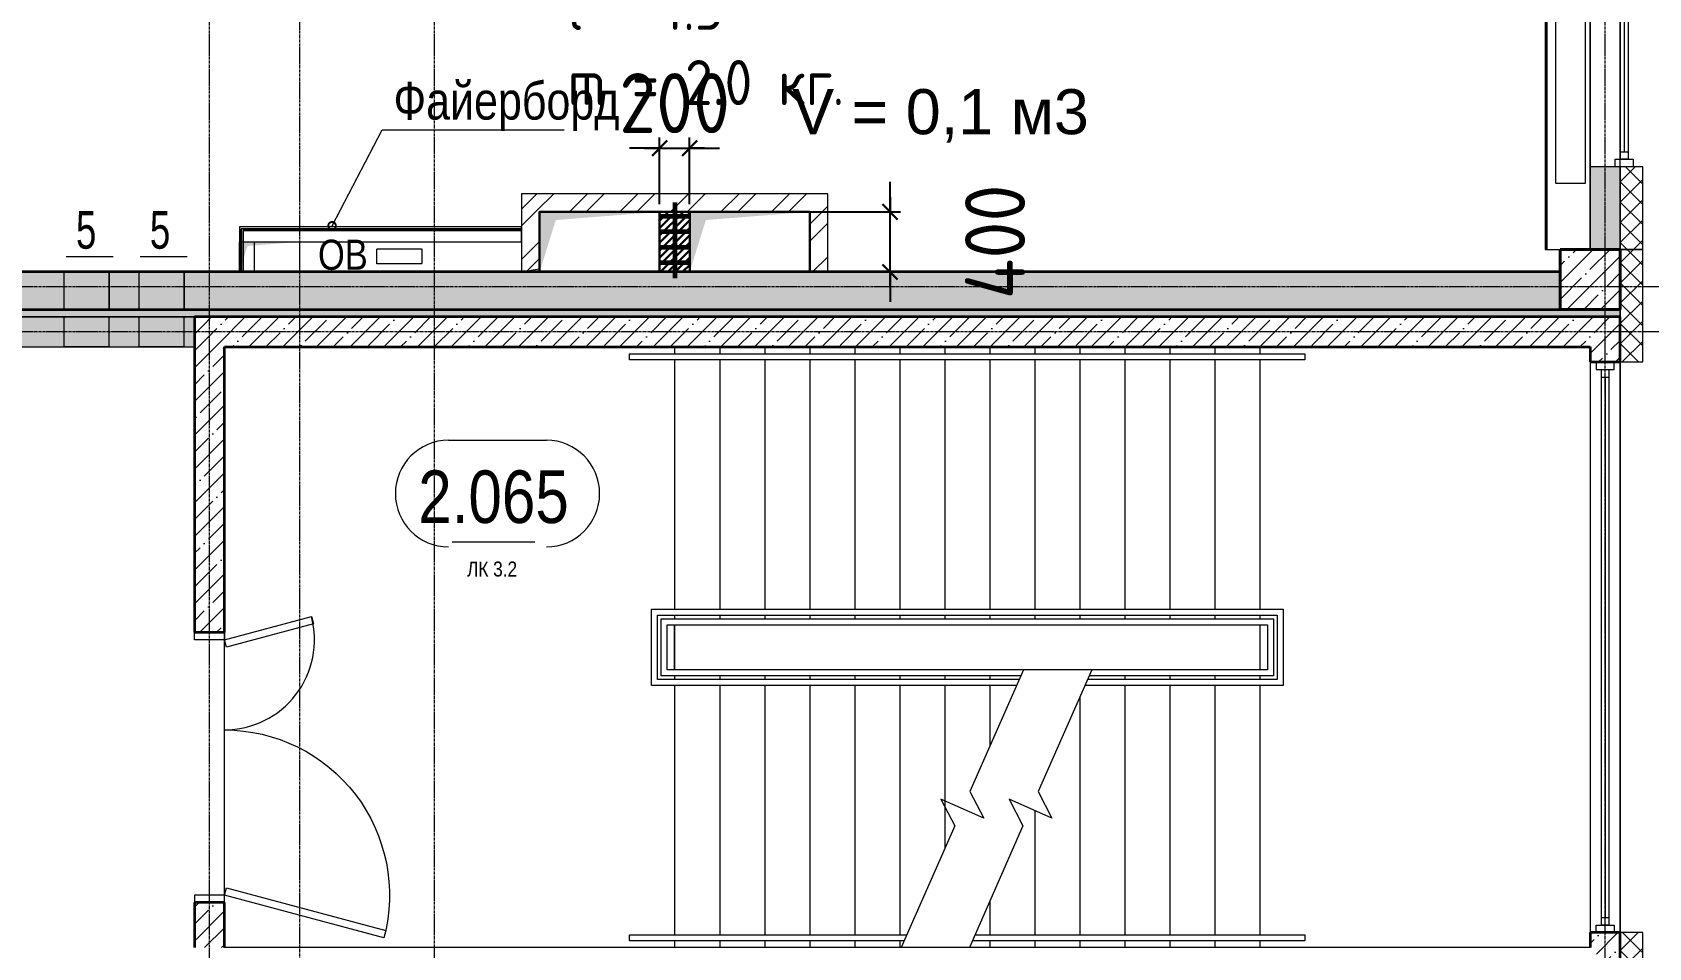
# Model space of a CAD drawing. Header units: millimetres. Extents: x -65509 to 912790, y 446 to 713294.
# Drawn here: x 246315 to 257085, y 223675 to 229770 of the extents above; entities that cross this region are included whole.
import ezdxf
from ezdxf import colors
from ezdxf.entities.mleader import LeaderData, LeaderLine
from ezdxf.enums import TextEntityAlignment as Align
from ezdxf.math import Vec2, Vec3

# ---------------------------------------------------------------- set-up
doc = ezdxf.new("R2010")
doc.units = ezdxf.units.MM
doc.linetypes.add('CENTER2', pattern=[28.575, 19.05, -3.175, 3.175, -3.175])
doc.linetypes.add('HIDDEN2', pattern=[4.7625, 3.175, -1.5875])
doc.layers.get('Defpoints').update_dxf_attribs({"color": 250})
for name, color, linetype, lineweight in [('10.5) Арматура', 6, 'Continuous', 60), ('10.6) Диафрагмы', 90, 'Continuous', 30), ('A-Wall-Open', 250, 'Continuous', 5), ('A-Wall_Материал_Газоблок_Контур', 250, 'Continuous', 0), ('АР_Area', 250, 'Continuous', 5), ('АР_Двери', 5, 'Continuous', 9), ('АР_Колонны', 250, 'Continuous', 30), ('АР_Окна', 250, 'Continuous', 5), ('АР_Отв. марка', 250, 'Continuous', 9), ('АР_Стены ЖБ', 250, 'Continuous', 35), ('АР_Стены кирпич', 250, 'Continuous', 20), ('АР_Стены ПЕНОблок', 250, 'Continuous', 20), ('АР_Стены_дефшов', 250, 'Continuous', 0), ('АР_Утеплитель', 250, 'Continuous', 0), ('АР_Ф_ЛК', 250, 'Continuous', 5), ('АР_Штриховка', 250, 'Continuous', 0), ('Зашивка радиаторов тип 2.1 (файерборд 2 слоя_экран)', 250, 'Continuous', 25), ('КМ_Фахверки', 250, 'Continuous', 25), ('ОВ_Отопление', 250, 'Continuous', 5), ('ОВ_Шахты', 250, 'Continuous', 5), ('Размеры зашивки ГКЛ', 250, 'Continuous', 0), ('РД_Оси_100', 250, 'Continuous', 0), ('ЭОМ_отверстия', 250, 'Continuous', 5)]:
    doc.layers.add(name, color=color, linetype=linetype, lineweight=lineweight)
doc.layers.add('АР_Делит', color=250, linetype='Continuous', lineweight=0, plot=False)
doc.layers.add('РД_Витраж_проем', color=250, linetype='Continuous', lineweight=0, plot=False)
doc.layers.add('АР_Отопительные приборы', color=1, linetype='HIDDEN2', lineweight=0, true_color=0xff0000)
doc.layers.add('Зашивка радиаторов тип 2 (файерборд 2 слоя_керамогранит)', color=7, linetype='Continuous', lineweight=0, true_color=0xf40101)
doc.styles.add('Arial0', font='arial.ttf')
doc.styles.get("Standard").update_dxf_attribs({"font": 'arial.ttf'})
doc.styles.add('style1', font='ARIALN.TTF')
doc.styles.add('СПДС', font='isocpeur.ttf', dxfattribs={"width": 0.9})
doc.dimstyles.new('Размера А3', dxfattribs={"dimtxt": 400, "dimasz": 100, "dimexe": 70, "dimexo": 50, "dimgap": 20, "dimtad": 1, "dimdec": 0, "dimrnd": 10, "dimzin": 0, "dimdsep": 46, "dimtxsty": 'СПДС', "dimblk": 'ARROWHEAD_6', "dimcen": 1, "dimazin": 0, "dimtfac": 1, "dimtdec": 0, "dimtmove": 2, "dimatfit": 0, "dimfxl": 1, "dimtolj": 1, "dimtzin": 0, "dimarcsym": 0})
pattern_1 = [(45, (142195.16, 127275.07), (-112.2532, 112.2532), []), (45, (142307.41, 127275.07), (-112.2532, 112.2532), [198.4375, -39.6875, 0, -39.6875])]
pattern_2 = [(45, (142195.16, 127275.07), (-112.2532, 112.2532), []), (45, (142307.41, 127275.07), (-112.2532, 112.2532), [198.4375, -39.6875, 0, -39.6875])]

# ---------------------------------------------------------------- blocks, each defined once
blk = doc.blocks.new('СОШ_2200_АР_ОСИ_М100_28.05.24')
at = {"layer": 'РД_Оси_100', "linetype": 'CENTER2'}
blk.add_line((114600, -6155), (114600, 139938.679), dxfattribs=at)
for points in [[(105300, -6155), (105300, 139938.679)], [(105900, 139938.679), (105900, -6155)], [(106800, -6155), (106800, 139938.679)], [(119910, 100950), (119410, 100800), (-5454.958, 100800), (-5954.958, 100950)], [(119910, 100350), (119410, 100500), (-5454.958, 100500), (-5954.958, 100350)]]:
    blk.add_lwpolyline(points, dxfattribs=at)
blk = doc.blocks.new('ЛК_4000х9100_2эт')
at = {"color": 5}
for points in [[(6900, 3915), (2700, 3915), (2700, 3955), (7200, 3955), (7200, 3915), (6900, 3915)], [(4529, 45), (2700, 45), (2700, 85), (4546, 85)], [(5001, 85), (7200, 85), (7200, 45), (4983, 45)]]:
    blk.add_lwpolyline(points, dxfattribs=at)
at = {"layer": 'АР_Делит'}
blk.add_lwpolyline([(0, 4000), (9100, 4000), (9100, 0), (0, 0)], close=True, dxfattribs=at)
at = {"layer": 'АР_Ф_ЛК', "color": 5}
for p, q in [((3000, 4000), (3000, 3955)), ((3300, 4000), (3300, 3955)), ((3600, 4000), (3600, 3955)), ((3900, 4000), (3900, 3955)), ((4200, 4000), (4200, 3955)), ((4500, 4000), (4500, 3955)), ((4800, 4000), (4800, 3955)), ((5100, 4000), (5100, 3955)), ((5400, 4000), (5400, 3955)), ((5700, 4000), (5700, 3955)), ((6000, 4000), (6000, 3955)), ((6300, 4000), (6300, 3955)), ((6600, 4000), (6600, 3955)), ((6900, 4000), (6900, 3955)), ((3000, 3915), (3000, 2255)), ((3300, 3915), (3300, 2255)), ((3600, 3915), (3600, 2255)), ((3900, 3915), (3900, 2255)), ((4200, 3915), (4200, 2255)), ((4500, 3915), (4500, 2255)), ((4800, 3915), (4800, 2255)), ((5100, 3915), (5100, 2255)), ((5400, 3915), (5400, 2255)), ((5700, 3915), (5700, 2255)), ((6000, 3915), (6000, 2255)), ((6300, 3915), (6300, 2255)), ((6600, 3915), (6600, 2255)), ((6900, 3915), (6900, 2255)), ((3000, 2215), (3000, 2190)), ((3300, 2215), (3300, 2190)), ((3600, 2215), (3600, 2190)), ((3900, 2215), (3900, 2190)), ((4200, 2215), (4200, 2190)), ((4500, 2215), (4500, 2190)), ((4800, 2215), (4800, 2190)), ((5100, 2215), (5100, 2190)), ((5400, 2215), (5400, 2190)), ((5700, 2215), (5700, 2190)), ((6000, 2215), (6000, 2190)), ((6300, 2215), (6300, 2190)), ((6600, 2215), (6600, 2190)), ((6900, 2215), (6900, 2190)), ((3000, 2150), (3000, 1850)), ((6900, 2150), (6900, 1850)), ((3000, 1810), (3000, 1785)), ((3000, 1745), (3000, 85)), ((3300, 1810), (3300, 1785)), ((3300, 1745), (3300, 85)), ((3600, 1810), (3600, 1785)), ((3600, 1745), (3600, 85)), ((3900, 1810), (3900, 1785)), ((3900, 1745), (3900, 85)), ((4200, 1810), (4200, 1785)), ((4200, 1745), (4200, 85)), ((4500, 1810), (4500, 1785)), ((4500, 1745), (4500, 85)), ((4800, 1810), (4800, 1785)), ((4800, 1745), (4800, 661)), ((5100, 1810), (5100, 1785)), ((5100, 1745), (5100, 1341)), ((6000, 1810), (6000, 1785)), ((6000, 1745), (6000, 85)), ((6300, 1810), (6300, 1785)), ((6300, 1745), (6300, 85)), ((6600, 1810), (6600, 1785)), ((6600, 1745), (6600, 85)), ((6900, 1810), (6900, 1785)), ((6900, 1745), (6900, 85)), ((5700, 1671), (5700, 85)), ((5400, 912), (5400, 85)), ((5100, 309), (5100, 85)), ((3000, 45), (3000, 0)), ((3300, 45), (3300, 0)), ((3600, 45), (3600, 0)), ((3900, 45), (3900, 0)), ((4200, 45), (4200, 0)), ((4500, 45), (4500, 0)), ((5100, 45), (5100, 0)), ((5400, 45), (5400, 0)), ((5700, 45), (5700, 0)), ((6000, 45), (6000, 0)), ((6300, 45), (6300, 0)), ((6600, 45), (6600, 0)), ((6900, 45), (6900, 0))]:
    blk.add_line(p, q, dxfattribs=at)
at = {"layer": 'АР_Ф_ЛК'}
for points in [[(6900, 3085, 0, 150, 0), (6434, 3085, 0, 0, 0), (3000, 3085, 0, 0, 0)], [(3000, 915, 0, 150, 0), (3466, 915, 0, 0, 0), (4800, 915, 0, 0, 0)], [(5522, 915, 0, 150, 0), (5988, 915, 0, 0, 0), (6900, 915, 0, 0, 0)]]:
    blk.add_lwpolyline(points, format="xyseb", dxfattribs=at)
at = {"layer": 'АР_Ф_ЛК', "color": 5}
for points in [[(5278, 1745), (2845, 1745), (2845, 2255), (7055, 2255), (7055, 1745), (5733, 1745)], [(5296, 1785), (2885, 1785), (2885, 2215), (7015, 2215), (7015, 1785), (5750, 1785)], [(5307, 1810), (2910, 1810), (2910, 2190), (6990, 2190), (6990, 1810), (5761, 1810)]]:
    blk.add_lwpolyline(points, dxfattribs=at)
for points in [[(2950, 2150), (6950, 2150), (6950, 1850), (2950, 1850)], [(3000, 2150), (6900, 2150), (6900, 1850), (3000, 1850)]]:
    blk.add_lwpolyline(points, close=True, dxfattribs=at)
at = {"layer": 'АР_Ф_ЛК', "lineweight": 0}
for points in [[(5324, 1850), (4967, 1039), (5059, 862), (4773, 988), (4866, 811), (4509, 0)], [(5779, 1850), (5422, 1039), (5514, 862), (5228, 988), (5321, 811), (4964, 0)]]:
    blk.add_lwpolyline(points, dxfattribs=at)
blk = doc.blocks.new('otv')
at = {"linetype": 'Continuous'}
blk.add_lwpolyline([(0, -1), (0, 0), (1, 0), (1, -1)], close=True, dxfattribs=at)
blk.add_solid([(0, -1), (0, 0), (0.135, -0.137), (1, 0)], dxfattribs=at)
blk = doc.blocks.new('_DotSmall')
at = {"color": 0, "linetype": 'ByBlock', "const_width": 0.5}
blk.add_lwpolyline([(-0.0625, 0, 1), (0.0625, 0, 1)], format="xyb", close=True, dxfattribs=at)
blk = doc.blocks.new('MOK-МаркаПом_овал_ареал')
for p, q in [((-2.99, 3.76), (3.52, 3.76)), ((-2.75, -3), (2.75, -3))]:
    blk.add_line(p, q)
for centre, radius, start, end in [((-2.99, 0.21), 3.55, 90, 270), ((3.52, 0.21), 3.55, 270, 90), ((-7.41, 0), 7.16, 0, 0.001)]:
    blk.add_arc(centre, radius, start, end)
at = {"color": 0, "style": 'style1'}
blk.add_attdef('АР-ПОМЕЩЕНИЕ:НОМЕР', text='', height=3, dxfattribs=at).set_placement((0.26, 0), align=Align.MIDDLE)
blk = doc.blocks.new('MOK-МаркаПроема инж.')
blk.add_line((-1.33, -1.75), (1.8, -1.75))
at = {"color": 0, "style": 'Arial0', "width": 0.7}
blk.add_attdef('АР-ПРОЕМ:Коробка', text='', height=2.5, dxfattribs=at).set_placement((0, 0), align=Align.MIDDLE)
blk = doc.blocks.new('ARROWHEAD_6')
at = {"color": 0, "linetype": 'Continuous'}
for p, q in [((0, 0), (-1, 0)), ((-0.5, -0.5), (0.5, 0.5))]:
    blk.add_line(p, q, dxfattribs=at)
blk = doc.blocks.new('*D1067')
at = {"layer": '10.6) Диафрагмы', "color": 0, "lineweight": -2, "transparency": 16777216}
for p, q in [((250395, 228999), (250295, 228999)), ((250495, 228625), (250495, 229069)), ((250495, 228999), (250695, 228999)), ((250695, 228625), (250695, 229069)), ((250795, 228999), (250895, 228999))]:
    blk.add_line(p, q, dxfattribs=at)
at = {"layer": 'Defpoints', "color": 0, "lineweight": 25, "transparency": 16777216}
for p in [(250695, 228999), (250495, 228575), (250695, 228575)]:
    blk.add_point(p, dxfattribs=at)
at = {"layer": '10.6) Диафрагмы', "color": 0, "lineweight": -2, "transparency": 16777216, "xscale": 100, "yscale": 100, "zscale": 100}
blk.add_blockref('ARROWHEAD_6', (250495, 228999), dxfattribs=at)
at = {"layer": '10.6) Диафрагмы', "color": 0, "lineweight": -2, "transparency": 16777216, "xscale": 100, "yscale": 100, "zscale": 100, "rotation": 180}
blk.add_blockref('ARROWHEAD_6', (250695, 228999), dxfattribs=at)
at = {"layer": '10.6) Диафрагмы', "color": 0, "lineweight": 25, "transparency": 16777216, "insert": (250595, 229299), "char_height": 400, "attachment_point": 5, "style": 'СПДС'}
blk.add_mtext('\\A1;200', dxfattribs=at)
blk = doc.blocks.new('*D1068')
at = {"layer": '10.6) Диафрагмы', "color": 0, "lineweight": -2, "transparency": 16777216}
for p, q in [((252030, 228675), (252030, 228775)), ((250745, 228575), (252100, 228575)), ((252030, 228175), (252030, 228575)), ((250745, 228175), (252100, 228175)), ((252030, 228075), (252030, 227975))]:
    blk.add_line(p, q, dxfattribs=at)
at = {"layer": 'Defpoints', "color": 0, "lineweight": 25, "transparency": 16777216}
for p in [(250695, 228575), (252030, 228575), (250695, 228175)]:
    blk.add_point(p, dxfattribs=at)
at = {"layer": '10.6) Диафрагмы', "color": 0, "lineweight": -2, "transparency": 16777216, "xscale": 100, "yscale": 100, "zscale": 100}
for p, rotation in [((252030, 228575), 270), ((252030, 228175), 90)]:
    blk.add_blockref('ARROWHEAD_6', p, dxfattribs=dict(at, rotation=rotation))
at = {"layer": '10.6) Диафрагмы', "color": 0, "lineweight": 25, "transparency": 16777216, "insert": (252730, 228375), "char_height": 400, "attachment_point": 5, "rotation": 90, "style": 'СПДС'}
blk.add_mtext('\\A1;400', dxfattribs=at)

msp = doc.modelspace()

# ---------------------------------------------------------------- hatches: boundary and pattern name
at = {"layer": '10.6) Диафрагмы'}
h = msp.add_hatch(dxfattribs=at)
h.set_pattern_fill('ANSI31', color=256, scale=11)
h.paths.add_polyline_path([(250695.157, 228575.073), (250495.157, 228575.073), (250495.157, 228175.073), (250695.157, 228175.073)])
at = {"layer": 'АР_Штриховка', "linetype": 'Continuous', "lineweight": 0}
h = msp.add_hatch(dxfattribs=at)
h.set_pattern_fill('AR-CONC', color=256, angle=-360, style=0)
h.set_pattern_definition([(50, (142195.16, 127275.07), (182.18467, -15.93909), [19.05, -209.55]), (355, (142195.16, 127275.07), (-35.24342, 191.05685), [15.24, -167.64058]), (100.45144, (142210.34, 127273.74), (146.94125, 175.11775), [16.19, -178.09024]), (46.1842, (142195.16, 127325.87), (271.07904, -42.04233), [28.575, -314.325]), (96.63556, (142217.75, 127322.37), (237.40413, 247.42612), [24.28502, -267.1356]), (351.18415, (142195.16, 127325.87), (237.40413, 247.42612), [22.85997, -251.45973]), (21, (142220.56, 127313.17), (151.61439, -102.2652), [19.05, -209.55]), (326, (142220.56, 127313.17), (61.80203, 184.18797), [15.24, -167.64]), (71.45144, (142233.2, 127304.65), (213.41642, 81.92277), [16.19, -178.08994]), (37.5, (142195.16, 127275.07), (3.088603, 84.55504), [0, -165.608, 0, -170.18, 0, -168.275]), (7.5, (142195.16, 127275.07), (66.819663, 100.180575), [0, -97.028, 0, -161.798, 0, -64.135]), (327.5, (142138.515, 127275.07), (135.590595, -5.728744), [0, -63.5, 0, -198.12, 0, -262.89]), (317.5, (142113.12, 127275.07), (148.12918, 25.42649), [0, -82.55, 0, -131.572, 0, -186.69])])
h.paths.add_polyline_path([(256895.157, 261675.073), (256695.157, 261675.073), (256695.157, 260875.073), (256895.157, 260875.073)], flags=0)
h.paths.add_polyline_path([(256895.157, 259375.073), (256695.157, 259375.073), (256695.157, 257875.073), (256895.157, 257875.073)], flags=0)
h.paths.add_polyline_path([(256895.157, 256375.073), (256695.157, 256375.073), (256695.157, 254875.073), (256895.157, 254875.073)], flags=0)
h.paths.add_polyline_path([(256895.157, 253375.073), (256695.157, 253375.073), (256695.157, 251875.073), (256895.157, 251875.073)], flags=0)
h.paths.add_polyline_path([(256895.157, 250375.073), (256695.157, 250375.073), (256695.157, 248875.073), (256895.157, 248875.073)], flags=0)
h.paths.add_polyline_path([(256895.157, 247375.073), (256695.157, 247375.073), (256695.157, 245875.073), (256895.157, 245875.073)], flags=0)
h.paths.add_polyline_path([(256895.157, 244375.073), (256695.157, 244375.073), (256695.157, 242875.073), (256895.157, 242875.073)], flags=0)
h.paths.add_polyline_path([(256895.157, 241375.073), (256695.157, 241375.073), (256695.157, 239875.073), (256895.157, 239875.073)], flags=0)
h.paths.add_polyline_path([(256895.157, 238375.073), (256695.157, 238375.073), (256695.157, 236875.073), (256895.157, 236875.073)], flags=0)
h.paths.add_polyline_path([(256895.157, 235375.073), (256695.157, 235375.073), (256695.157, 233875.073), (256895.157, 233875.073)], flags=0)
h.paths.add_polyline_path([(256895.157, 232375.073), (256695.157, 232375.073), (256695.157, 230975.073), (256895.157, 230975.073)], flags=0)
h.paths.add_polyline_path([(256895.157, 228875.073), (256695.157, 228875.073), (256695.157, 228325.073), (256895.157, 228325.073)], flags=0)
h = msp.add_hatch(dxfattribs=at)
h.set_pattern_fill('ANSI37', color=256, scale=30, angle=-360, style=0)
h.set_pattern_definition([(45, (142195.16, 127275.07), (-67.35192, 67.35192), []), (135, (142195.16, 127275.07), (-67.35192, -67.35192), [])])
h.paths.add_polyline_path([(257045.157, 261675.073), (256895.157, 261675.073), (256895.157, 260875.073), (257045.157, 260875.073)], flags=0)
h.paths.add_polyline_path([(257045.157, 259375.073), (256895.157, 259375.073), (256895.157, 257875.073), (257045.157, 257875.073)], flags=0)
h.paths.add_polyline_path([(257045.157, 256375.073), (256895.157, 256375.073), (256895.157, 254875.073), (257045.157, 254875.073)], flags=0)
h.paths.add_polyline_path([(257045.157, 253375.073), (256895.157, 253375.073), (256895.157, 251875.073), (257045.157, 251875.073)], flags=0)
h.paths.add_polyline_path([(257045.157, 250375.073), (256895.157, 250375.073), (256895.157, 248875.073), (257045.157, 248875.073)], flags=0)
h.paths.add_polyline_path([(257045.157, 247375.073), (256895.157, 247375.073), (256895.157, 245875.073), (257045.157, 245875.073)], flags=0)
h.paths.add_polyline_path([(257045.157, 244375.073), (256895.157, 244375.073), (256895.157, 242875.073), (257045.157, 242875.073)], flags=0)
h.paths.add_polyline_path([(257045.157, 241375.073), (256895.157, 241375.073), (256895.157, 239875.073), (257045.157, 239875.073)], flags=0)
h.paths.add_polyline_path([(257045.157, 238375.073), (256895.157, 238375.073), (256895.157, 236875.073), (257045.157, 236875.073)], flags=0)
h.paths.add_polyline_path([(257045.157, 235375.073), (256895.157, 235375.073), (256895.157, 233875.073), (257045.157, 233875.073)], flags=0)
h.paths.add_polyline_path([(257045.157, 232375.073), (256895.157, 232375.073), (256895.157, 230975.073), (257045.157, 230975.073)], flags=0)
h.paths.add_polyline_path([(257045.157, 228875.073), (256895.157, 228875.073), (256895.157, 228325.073), (257045.157, 228325.073)], flags=0)
h = msp.add_hatch(dxfattribs=at)
h.set_pattern_fill('ANSI32', color=256, scale=25, style=0)
h.set_pattern_definition([(45, (142195.16, 127275.07), (-168.3798, 168.3798), []), (45, (142307.4, 127275.07), (-168.3798, 168.3798), [])])
h.paths.add_polyline_path([(249575.157, 228175.073), (249695.157, 228175.073), (249695.157, 228575.073), (249575.157, 228695.073)], flags=0)
h = msp.add_hatch(dxfattribs=at)
h.set_pattern_fill('ANSI32', color=256, scale=25, angle=-360, style=0)
h.set_pattern_definition([(45, (142195.16, 127275.07), (-168.3798, 168.3798), []), (45, (142307.4, 127275.07), (-168.3798, 168.3798), [])])
h.paths.add_polyline_path([(249575.157, 228695.073), (249695.157, 228575.073), (251495.157, 228575.073), (251615.157, 228695.073)], flags=0)
h = msp.add_hatch(dxfattribs=at)
h.set_pattern_fill('ANSI32', color=256, scale=25, angle=-360, style=0)
h.set_pattern_definition([(45, (142195.16, 127275.07), (-168.3798, 168.3798), []), (45, (142307.4, 127275.07), (-168.3798, 168.3798), [])])
h.paths.add_polyline_path([(251615.157, 228695.073), (251495.157, 228575.073), (251495.157, 228175.073), (251615.157, 228175.073)], flags=0)
at = {"layer": 'АР_Штриховка', "linetype": 'Continuous', "lineweight": 5}
h = msp.add_hatch(dxfattribs=at)
h.set_pattern_fill('ANSI35', color=256, scale=25, style=0)
h.set_pattern_definition(pattern_2)
h.paths.add_polyline_path([(256495.157, 227925.073), (256895.157, 227925.073), (256895.157, 228325.073), (256495.157, 228325.073)], flags=0)
at = {"layer": 'АР_Штриховка', "linetype": 'Continuous', "lineweight": 0}
h = msp.add_hatch(dxfattribs=at)
h.set_pattern_fill('ANSI37', color=256, scale=30, angle=-360, style=0)
h.set_pattern_definition([(45, (142195.16, 127275.07), (-67.35192, 67.35192), []), (135, (142195.16, 127275.07), (-67.35192, -67.35192), [])])
h.paths.add_polyline_path([(257045.134, 228325.074), (256895.134, 228325.073), (256895.137, 227575.073), (257045.137, 227575.074)], flags=0)
h.paths.add_polyline_path([(257045.156, 223775.073), (256895.156, 223775.073), (256895.157, 223475.073), (257045.157, 223475.073)], flags=0)
at = {"layer": 'АР_Штриховка', "linetype": 'Continuous', "lineweight": 5}
h = msp.add_hatch(dxfattribs=at)
h.set_pattern_fill('ANSI35', color=256, scale=25, style=0)
h.set_pattern_definition(pattern_1)
h.paths.add_polyline_path([(256495.157, 227925.073), (256495.157, 228175.073), (245945.157, 228175.073), (245945.157, 227925.073)], flags=0)
h.paths.add_polyline_path([(244145.157, 227925.073), (244145.157, 228175.073), (238821.202, 228175.073), (238821.202, 227925.073)], flags=0)
h.paths.add_polyline_path([(237721.202, 227925.073), (237721.202, 228175.073), (236060.941, 228175.073), (236060.941, 227925.073)], flags=0)
h.paths.add_polyline_path([(234960.941, 227925.073), (234960.941, 228175.073), (233105.157, 228175.073), (233105.157, 227925.073)], flags=0)
h.paths.add_polyline_path([(232195.157, 227925.073), (232195.157, 228175.073), (230445.157, 228175.073), (230445.157, 227925.073)], flags=0)
h.paths.add_polyline_path([(229345.157, 227925.073), (229345.157, 228175.073), (228895.157, 228175.073), (228895.157, 227925.073)], flags=0)
h.paths.add_polyline_path([(227795.157, 227925.073), (227795.157, 228175.073), (227325.157, 228175.073), (227325.157, 227925.073)], flags=0)
h.paths.add_polyline_path([(226225.157, 227925.073), (226225.157, 228175.073), (224445.157, 228175.073), (224445.157, 227925.073)], flags=0)
h.paths.add_polyline_path([(223345.157, 227925.073), (223345.157, 228175.073), (222777.013, 228175.073), (222777.013, 227925.073)], flags=0)
h.paths.add_polyline_path([(221867.013, 227925.073), (221867.013, 228175.073), (221025.157, 228175.073), (221025.157, 227925.073)], flags=0)
h.paths.add_polyline_path([(220115.157, 227925.073), (220115.157, 228175.073), (218445.157, 228175.073), (218445.157, 227925.073)], flags=0)
h.paths.add_polyline_path([(217345.157, 227925.073), (217345.157, 228175.073), (216795.157, 228175.073), (216795.157, 227925.073)], flags=0)
h.paths.add_polyline_path([(215695.157, 227925.073), (215695.157, 228175.073), (215624.963, 228175.073), (215624.963, 227925.073)], flags=0)
h.paths.add_polyline_path([(215624.963, 227925.073), (215624.963, 228175.073), (212575.157, 228175.073), (212575.157, 227925.073)], flags=0)
h.paths.add_polyline_path([(211475.157, 227925.073), (211475.157, 228175.073), (205945.157, 228175.073), (205945.157, 227925.073)], flags=0)
h.paths.add_polyline_path([(204845.157, 227925.073), (204845.157, 228175.073), (203115.157, 228175.073), (203115.157, 227925.073)], flags=0)
h.paths.add_polyline_path([(202015.157, 227925.073), (202015.157, 228175.073), (197695.157, 228175.073), (197695.157, 227925.073)], flags=0)
h.paths.add_polyline_path([(196595.157, 227925.073), (196595.157, 228175.073), (191415.157, 228175.073), (191415.157, 227925.073)], flags=0)
h.paths.add_polyline_path([(190315.157, 227925.073), (190315.157, 228175.073), (187025.154, 228175.073), (187025.154, 227925.073)], flags=0)
h.paths.add_polyline_path([(184805.154, 227925.073), (184805.154, 228175.073), (183845.157, 228175.073), (183845.157, 227925.073)], flags=0)
h.paths.add_polyline_path([(182045.157, 227925.073), (182045.157, 228175.073), (179995.157, 228175.073), (179995.157, 227925.073)], flags=0)
at = {"layer": 'АР_Штриховка', "linetype": 'Continuous', "lineweight": 0}
h = msp.add_hatch(dxfattribs=at)
h.set_pattern_fill('HONEY', color=256, scale=10, style=0)
h.set_pattern_definition([(360, (142195.157, 127275.073), (47.625, 27.4963064), [31.75, -63.5]), (120, (142195.157, 127275.073), (-47.625, 27.4963066), [31.75, -63.5]), (60, (142195.157, 127275.073), (1e-07, 54.992613), [-63.5, 31.75])])
h.paths.add_polyline_path([(179595.157, 227925.073), (179595.157, 227875.073), (182045.157, 227875.073), (182045.157, 227925.073)], flags=0)
h.paths.add_polyline_path([(183845.157, 227925.073), (183845.157, 227875.073), (184805.154, 227875.073), (184805.154, 227925.073)], flags=0)
h.paths.add_polyline_path([(187025.154, 227925.073), (187025.154, 227875.073), (187995.157, 227875.073), (188011.824, 227887.573), (187995.157, 227925.073)], flags=0)
h.paths.add_polyline_path([(187995.157, 227925.073), (188011.824, 227887.573), (188045.157, 227875.073), (190315.157, 227875.073), (190315.157, 227925.073)], flags=0)
h.paths.add_polyline_path([(191415.157, 227925.073), (191415.157, 227875.073), (196595.157, 227875.073), (196595.157, 227925.073)], flags=0)
h.paths.add_polyline_path([(197695.157, 227925.073), (197695.157, 227875.073), (202015.157, 227875.073), (202015.157, 227925.073)], flags=0)
h.paths.add_polyline_path([(203115.157, 227925.073), (203115.157, 227875.073), (204845.157, 227875.073), (204845.157, 227925.073)], flags=0)
h.paths.add_polyline_path([(205945.157, 227925.073), (205945.157, 227875.073), (211475.157, 227875.073), (211475.157, 227925.073)], flags=0)
h.paths.add_polyline_path([(212575.157, 227925.073), (212575.157, 227875.073), (215695.157, 227875.073), (215695.157, 227925.073)], flags=0)
h.paths.add_polyline_path([(216795.157, 227925.073), (216795.157, 227875.073), (217345.157, 227875.073), (217345.157, 227925.073)], flags=0)
h.paths.add_polyline_path([(218445.157, 227925.073), (218445.157, 227875.073), (220115.157, 227875.073), (220115.157, 227925.073)], flags=0)
h.paths.add_polyline_path([(221025.157, 227925.073), (221025.157, 227875.073), (221867.013, 227875.073), (221867.013, 227925.073)], flags=0)
h.paths.add_polyline_path([(222777.013, 227925.073), (222777.013, 227875.073), (223345.157, 227875.073), (223345.157, 227925.073)], flags=0)
h.paths.add_polyline_path([(224445.157, 227925.073), (224445.157, 227875.073), (226225.157, 227875.073), (226225.157, 227925.073)], flags=0)
h.paths.add_polyline_path([(227325.157, 227925.073), (227325.157, 227875.073), (227795.157, 227875.073), (227795.157, 227925.073)], flags=0)
h.paths.add_polyline_path([(228895.157, 227925.073), (228895.157, 227875.073), (229345.157, 227875.073), (229345.157, 227925.073)], flags=0)
h.paths.add_polyline_path([(230445.157, 227925.073), (230445.157, 227875.073), (232195.157, 227875.073), (232195.157, 227925.073)], flags=0)
h.paths.add_polyline_path([(233105.157, 227925.073), (233105.157, 227875.073), (234960.941, 227875.073), (234960.941, 227925.073)], flags=0)
h.paths.add_polyline_path([(236060.941, 227925.073), (236060.941, 227875.073), (237721.202, 227875.073), (237721.202, 227925.073)], flags=0)
h.paths.add_polyline_path([(238821.202, 227925.073), (238821.202, 227875.073), (244145.157, 227875.073), (244145.157, 227925.073)], flags=0)
h.paths.add_polyline_path([(245945.157, 227925.073), (245945.157, 227875.073), (256895.157, 227875.073), (256895.157, 227925.073)], flags=0)
h = msp.add_hatch(dxfattribs=at)
h.set_pattern_fill('AR-CONC', color=256, angle=45, style=0)
h.set_pattern_definition([(95, (142195.16, 127275.07), (140.09465, 117.55338), [19.05, -209.55]), (40, (142195.16, 127275.07), (-160.01845, 110.17673), [15.24, -167.64058]), (145.45144, (142206.83, 127284.87), (-19.9238, 227.7301), [16.19, -178.09024]), (91.1842, (142159.24, 127311), (221.41024, 161.9534), [28.575, -314.325]), (141.63556, (142177.7, 127324.5), (-7.0866, 342.82676), [24.285, -267.1356]), (36.18415, (142159.24, 127311), (-7.0866, 342.82676), [22.85997, -251.45973]), (66, (142186.18, 127319.97), (179.51998, 34.89515), [19.05, -209.55]), (11, (142186.18, 127319.97), (-86.53993, 173.9412), [15.24, -167.64]), (116.45145, (142201.14, 127322.88), (92.98005, 208.83634), [16.19, -178.08994]), (82.5, (142195.16, 127275.07), (-57.60547, 61.973414), [0, -165.608, 0, -170.18, 0, -168.275]), (52.5, (142195.16, 127275.07), (-23.58973, 118.087), [0, -97.028, 0, -161.798, 0, -64.135]), (12.5, (142155.105, 127235.02), (99.927863, 91.826196), [0, -63.5, 0, -198.12, 0, -262.89]), (2.5, (142137.14, 127217.06), (86.7639, 122.72239), [0, -82.55, 0, -131.572, 0, -186.69])])
h.paths.add_polyline_path([(247395.157, 227675.073), (247395.157, 227875.073), (245945.157, 227875.073), (245945.157, 227675.073)], flags=0)
h.paths.add_polyline_path([(244145.157, 227675.073), (244145.157, 227875.073), (241245.157, 227875.073), (241245.157, 227675.073)], flags=0)
at = {"layer": 'АР_Штриховка', "linetype": 'Continuous', "lineweight": 5}
h = msp.add_hatch(dxfattribs=at)
h.set_pattern_fill('ANSI35', color=256, scale=25, style=0)
h.set_pattern_definition(pattern_1)
h.paths.add_polyline_path([(247395.157, 223675.073), (247595.157, 223675.073), (247595.157, 223975.073), (247395.157, 223975.073)], flags=0)
h.paths.add_polyline_path([(247395.157, 225775.073), (247595.157, 225775.073), (247595.157, 227675.073), (247395.157, 227875.073)], flags=0)
h = msp.add_hatch(dxfattribs=at)
h.set_pattern_fill('ANSI35', color=256, scale=25, style=0)
h.set_pattern_definition(pattern_2)
h.paths.add_polyline_path([(247395.157, 227875.073), (247595.157, 227675.073), (256695.157, 227675.073), (256895.157, 227875.073)], flags=0)
h = msp.add_hatch(dxfattribs=at)
h.set_pattern_fill('ANSI35', color=256, scale=25, angle=-360, style=0)
h.set_pattern_definition(pattern_2)
h.paths.add_polyline_path([(256895.157, 227875.073), (256695.157, 227675.073), (256695.157, 227575.073), (256895.157, 227575.073)], flags=0)
h.paths.add_polyline_path([(256895.157, 223775.073), (256695.157, 223775.073), (256695.157, 223675.073), (256895.157, 223475.073)], flags=0)
at = {"layer": 'ЭОМ_отверстия', "linetype": 'Continuous', "lineweight": 5}
for points in [[(246826.354, 227925.073), (246826.354, 228175.073), (246676.354, 228050.073)], [(247326.7, 227925.073), (247326.7, 228175.073), (247176.7, 228050.073)], [(246526.354, 227925.073), (246826.354, 227925.073), (246676.354, 228050.073)], [(247026.7, 227925.073), (247326.7, 227925.073), (247176.7, 228050.073)], [(246826.354, 227675.073), (246826.354, 227875.073), (246676.354, 227775.073)], [(247326.354, 227675.073), (247326.354, 227875.073), (247176.354, 227775.073)], [(246526.354, 227675.073), (246826.354, 227675.073), (246676.354, 227775.073)], [(247026.354, 227675.073), (247326.354, 227675.073), (247176.354, 227775.073)]]:
    msp.add_hatch(color=256, dxfattribs=at).paths.add_polyline_path(points, flags=0)

# ---------------------------------------------------------------- linework, layer by layer
at = {"layer": '10.5) Арматура'}
for points in [[(250495.157, 228545.871), (250695.157, 228545.871)], [(250597.469, 228133.203), (250597.469, 228636.237)], [(250495.157, 228443.298), (250695.157, 228443.298)], [(250495.157, 228340.726), (250695.157, 228340.726)], [(250495.157, 228238.154), (250695.157, 228238.154)]]:
    msp.add_lwpolyline(points, dxfattribs=at)
at = {"layer": '10.6) Диафрагмы'}
for points in [[(249695.157, 228575.073), (251495.157, 228575.073), (251495.157, 228175.073), (249695.157, 228175.073)], [(250495.157, 228575.073), (249695.157, 228575.073), (249695.157, 228175.073), (250495.157, 228175.073)], [(250695.157, 228175.073), (251495.157, 228175.073), (251495.157, 228575.073), (250695.157, 228575.073)]]:
    msp.add_lwpolyline(points, close=True, dxfattribs=at)
at = {"layer": 'A-Wall-Open', "linetype": 'Continuous', "lineweight": 5}
msp.add_line((256895.137, 227575.073), (256895.156, 223775.073), dxfattribs=at)
at = {"layer": 'A-Wall_Материал_Газоблок_Контур', "linetype": 'Continuous', "lineweight": 0}
msp.add_line((256695.157, 230975.073), (256695.157, 228875.073), dxfattribs=at)
at = {"layer": 'АР_Двери', "linetype": 'Continuous', "lineweight": 9}
for points in [[(248174.713, 225880.364), (248187.654, 225832.068), (247608.098, 225676.777), (247595.157, 225725.073)], [(247395.157, 225725.073), (247395.157, 225775.073), (247595.157, 225775.073), (247595.157, 225725.073)], [(247395.157, 224025.073), (247395.157, 223975.073), (247595.157, 223975.073), (247595.157, 224025.073)], [(247595.157, 224025.073), (247608.098, 224073.369), (248670.617, 223788.668), (248657.676, 223740.372)]]:
    msp.add_lwpolyline(points, close=True, dxfattribs=at)
msp.add_arc((247595.157, 225725.073), 600, 270, 15, dxfattribs=at)
at = {"layer": 'АР_Двери', "linetype": 'Continuous', "lineweight": 9, "extrusion": (0, 0, -1)}
msp.add_arc((-247595.157, 224025.073), 1100, 90, 195, dxfattribs=at)
at = {"layer": 'АР_Колонны', "linetype": 'HIDDEN2', "lineweight": 25}
for p, q in [((256495.157, 228325.073), (256895.157, 228325.073)), ((256495.157, 227925.073), (256495.157, 228325.073)), ((256895.157, 228325.073), (256895.157, 227925.073)), ((256895.157, 227925.073), (256495.157, 227925.073))]:
    msp.add_line(p, q, dxfattribs=at)
at = {"layer": 'АР_Колонны', "linetype": 'Continuous', "lineweight": 35}
for p, q in [((256495.157, 228325.073), (256895.157, 228325.073)), ((256495.157, 227925.073), (256495.157, 228325.073)), ((256895.157, 227925.073), (256895.157, 228325.073)), ((256495.157, 227925.073), (256895.157, 227925.073))]:
    msp.add_line(p, q, dxfattribs=at)
at = {"layer": 'АР_Окна', "linetype": 'Continuous', "lineweight": 5}
for p, q in [((256695.157, 230975.073), (256695.157, 228875.073)), ((256922.657, 230875.073), (256922.657, 228975.073)), ((256897.657, 228975.073), (256947.657, 228975.073)), ((256695.157, 227575.073), (256695.157, 223775.073)), ((256895.157, 227575.073), (256895.157, 223775.073)), ((256770.157, 227475.073), (256820.157, 227475.073)), ((256795.157, 227475.073), (256795.157, 223875.073)), ((256770.157, 223875.073), (256820.157, 223875.073))]:
    msp.add_line(p, q, dxfattribs=at)
for points in [[(256897.657, 230925.073), (256947.657, 230925.073), (256947.657, 228925.073), (256897.657, 228925.073)], [(256982.657, 228925.073), (256982.657, 228875.073), (256862.657, 228875.073), (256862.657, 228925.073)], [(256855.157, 227525.073), (256855.157, 227575.073), (256735.157, 227575.073), (256735.157, 227525.073)], [(256770.157, 227525.073), (256820.157, 227525.073), (256820.157, 223825.073), (256770.157, 223825.073)], [(256855.157, 223825.073), (256855.157, 223775.073), (256735.157, 223775.073), (256735.157, 223825.073)]]:
    msp.add_lwpolyline(points, close=True, dxfattribs=at)
at = {"layer": 'АР_Отопительные приборы'}
for points in [[(256665.157, 229865.615), (256465.157, 229865.615), (256465.157, 228765.615), (256665.157, 228765.615)], [(248909.673, 228228.674), (248609.673, 228228.674), (248609.673, 228328.674), (248909.673, 228328.674)]]:
    msp.add_lwpolyline(points, close=True, dxfattribs=at)
at = {"layer": 'АР_Стены ЖБ', "linetype": 'Continuous', "lineweight": 40}
for p, q in [((256895.157, 228325.073), (256495.157, 228325.073)), ((256495.157, 228325.073), (256495.157, 227925.073)), ((256895.157, 227925.073), (256895.157, 228325.073)), ((256495.157, 227925.073), (256895.157, 227925.073))]:
    msp.add_line(p, q, dxfattribs=at)
at = {"layer": 'АР_Стены ЖБ', "linetype": 'Continuous', "lineweight": 35}
for p, q in [((256495.157, 228175.073), (245945.157, 228175.073)), ((256495.157, 227925.073), (256495.157, 228175.073)), ((245945.157, 227925.073), (256495.157, 227925.073)), ((247395.157, 227875.073), (247395.157, 225775.073)), ((256895.157, 227875.073), (247395.157, 227875.073)), ((256895.157, 227575.073), (256895.157, 227875.073)), ((247595.157, 225775.073), (247595.157, 227675.073)), ((247595.157, 227675.073), (256695.157, 227675.073)), ((256695.157, 227675.073), (256695.157, 227575.073)), ((256695.157, 227575.073), (256895.157, 227575.073)), ((247395.157, 225775.073), (247595.157, 225775.073)), ((247595.157, 223975.073), (247395.157, 223975.073)), ((247395.157, 223975.073), (247395.157, 223675.073)), ((247595.157, 223675.073), (247595.157, 223975.073)), ((256895.157, 223775.073), (256695.157, 223775.073)), ((256695.157, 223775.073), (256695.157, 223675.073)), ((256895.157, 223475.073), (256895.157, 223775.073))]:
    msp.add_line(p, q, dxfattribs=at)
at = {"layer": 'АР_Стены ЖБ', "linetype": 'Continuous', "lineweight": 15}
for p, q in [((246526.354, 227925.073), (246526.354, 228175.073)), ((246826.354, 228175.073), (246826.354, 227925.073)), ((247026.7, 227925.073), (247026.7, 228175.073)), ((247326.7, 228175.073), (247326.7, 227925.073))]:
    msp.add_line(p, q, dxfattribs=at)
at = {"layer": 'АР_Стены кирпич', "linetype": 'Continuous', "lineweight": 20}
for p, q in [((249575.157, 228695.073), (249575.157, 228175.073)), ((251615.158, 228695.073), (249575.158, 228695.073)), ((251615.157, 228175.073), (251615.158, 228695.073)), ((249695.157, 228175.073), (249695.157, 228575.073)), ((249695.157, 228575.073), (251495.157, 228575.073)), ((251495.157, 228575.073), (251495.157, 228175.073)), ((249575.157, 228175.073), (249693.234, 228196.471)), ((251495.157, 228175.073), (251615.157, 228175.073))]:
    msp.add_line(p, q, dxfattribs=at)
at = {"layer": 'АР_Стены ПЕНОблок', "linetype": 'Continuous', "lineweight": 20}
for p, q in [((256895.157, 228875.073), (256695.157, 228875.073)), ((256695.157, 228875.073), (256695.157, 228325.073)), ((256895.157, 228325.073), (256895.157, 228875.073)), ((256695.157, 228325.073), (256895.157, 228325.073)), ((247395.157, 227875.073), (245945.157, 227875.073)), ((247395.157, 227675.073), (247395.157, 227875.073)), ((245945.157, 227675.073), (247395.157, 227675.073))]:
    msp.add_line(p, q, dxfattribs=at)
at = {"layer": 'АР_Стены_дефшов', "linetype": 'Continuous', "lineweight": 0}
for p, q in [((256895.157, 227925.073), (245945.157, 227925.073)), ((256895.157, 227875.073), (256895.157, 227925.073)), ((245945.157, 227875.073), (256895.157, 227875.073))]:
    msp.add_line(p, q, dxfattribs=at)
at = {"layer": 'АР_Утеплитель', "linetype": 'Continuous', "lineweight": 0}
for p, q in [((257045.157, 228875.073), (256895.157, 228875.073)), ((256895.157, 228875.073), (256895.157, 228325.073)), ((257045.157, 228325.073), (257045.157, 228875.073)), ((257045.134, 228325.074), (256895.134, 228325.073)), ((256895.134, 228325.073), (256895.137, 227575.073)), ((256895.157, 228325.073), (257045.157, 228325.073)), ((257045.137, 227575.074), (257045.134, 228325.074)), ((256895.137, 227575.073), (257045.137, 227575.074)), ((257045.156, 223775.073), (256895.156, 223775.073)), ((256895.156, 223775.073), (256895.157, 223475.073)), ((257045.157, 223475.073), (257045.156, 223775.073))]:
    msp.add_line(p, q, dxfattribs=at)
at = {"layer": 'Зашивка радиаторов тип 2 (файерборд 2 слоя_керамогранит)', "linetype": 'Continuous', "lineweight": 0}
for p, q in [((256395.157, 231125.073), (256395.157, 228325.073)), ((256407.657, 231125.073), (256407.657, 228325.073)), ((256407.657, 228325.073), (256407.657, 231125.073)), ((256695.157, 228325.073), (256695.157, 231125.073)), ((256395.157, 228325.073), (256695.157, 228325.073))]:
    msp.add_line(p, q, dxfattribs=at)
at = {"layer": 'Зашивка радиаторов тип 2.1 (файерборд 2 слоя_экран)', "linetype": 'Continuous', "lineweight": 0}
for p, q in [((247695.157, 228475.073), (247695.154, 228175.073)), ((249575.157, 228475.073), (247695.157, 228475.073)), ((247707.654, 228175.073), (247707.657, 228462.573)), ((247707.657, 228462.573), (247707.654, 228175.073)), ((247707.657, 228462.573), (249575.157, 228462.573)), ((249575.157, 228462.573), (247707.657, 228462.573)), ((247720.154, 228175.073), (247720.157, 228450.073)), ((247720.157, 228450.073), (247720.154, 228175.073)), ((247720.157, 228450.073), (249575.157, 228450.073)), ((249575.157, 228450.073), (247720.157, 228450.073)), ((249575.157, 228375.073), (249575.157, 228475.073)), ((247795.154, 228175.072), (247795.156, 228375.073)), ((247795.156, 228375.073), (249575.157, 228375.073)), ((247695.154, 228175.073), (247795.154, 228175.072))]:
    msp.add_line(p, q, dxfattribs=at)
at = {"layer": 'КМ_Фахверки', "lineweight": 5}
msp.add_lwpolyline([(212895.157, 195850.073), (236595.157, 195849.49), (236595.157, 127175.073), (256895.157, 127175.073), (256895.126, 262175.073), (215195.161, 262175.073), (215195.161, 256175.073), (179595.157, 256175.073), (179595.157, 227875.073), (142095.157, 227875.073), (142095.157, 140675.073), (169895.157, 140675.073), (169895.157, 153775.073), (162395.157, 153775.073), (162395.157, 195850.073), (187695.157, 195850.073), (187695.157, 127175.073), (225395.157, 127175.073), (225395.157, 140875.073), (207995.156, 140875.08), (207995.156, 195850.073), (212896.745, 195850.073)], dxfattribs=at)
at = {"layer": 'РД_Витраж_проем', "linetype": 'Continuous', "lineweight": 0}
msp.add_line((256895.156, 223775.073), (256895.137, 227575.073), dxfattribs=at)
at = {"layer": 'ЭОМ_отверстия', "linetype": 'Continuous', "lineweight": 9}
for p, q in [((246826.354, 228175.073), (246526.354, 228175.073)), ((246526.354, 227925.073), (246526.354, 228175.073)), ((246826.354, 227925.073), (246826.354, 228175.073)), ((247326.7, 228175.073), (247026.7, 228175.073)), ((247026.7, 227925.073), (247026.7, 228175.073)), ((247326.7, 227925.073), (247326.7, 228175.073)), ((246826.354, 227925.073), (246526.354, 227925.073)), ((247326.7, 227925.073), (247026.7, 227925.073)), ((246826.354, 227875.073), (246526.354, 227875.073)), ((246526.354, 227675.073), (246526.354, 227875.073)), ((246826.354, 227675.073), (246826.354, 227875.073)), ((247326.354, 227875.073), (247026.354, 227875.073)), ((247026.354, 227675.073), (247026.354, 227875.073)), ((247326.354, 227675.073), (247326.354, 227875.073)), ((246826.354, 227675.073), (246526.354, 227675.073)), ((247326.354, 227675.073), (247026.354, 227675.073))]:
    msp.add_line(p, q, dxfattribs=at)

# ---------------------------------------------------------------- block references
at = {"layer": 'АР_Area', "linetype": 'Continuous', "lineweight": 5}
ref = msp.add_blockref('MOK-МаркаПом_овал_ареал', (249388.153, 226677.955), dxfattribs=dict(at, xscale=100, yscale=100, zscale=100))
ref.add_attrib('АР-ПОМЕЩЕНИЕ:НОМЕР', '2.065', dxfattribs={"layer": '0', "color": 0, "height": 350, "style": 'style1'}).set_placement((249388.153, 226677.955), align=Align.MIDDLE)
ref.add_attrib('АР-ПОМЕЩЕНИЕ:НАИМЕНОВАНИЕ', 'ЛК 3.2', dxfattribs={"layer": 'Defpoints', "color": 2, "height": 100, "style": 'style1'}).set_placement((249378.737, 226196.562), align=Align.MIDDLE)
at = {"layer": 'АР_Отв. марка', "linetype": 'Continuous', "lineweight": 9, "xscale": 100, "yscale": 100, "zscale": 100}
for p in [(246673.798, 228452.813, 580), (247166.294, 228452.813, 580)]:
    msp.add_blockref('MOK-МаркаПроема инж.', p, dxfattribs=at).add_auto_attribs({'АР-ПРОЕМ:Коробка': '5'})
at = {"layer": 'АР_Ф_ЛК'}
msp.add_blockref('ЛК_4000х9100_2эт', (247595.157, 223675.073), dxfattribs=at)
at = {"layer": 'ОВ_Отопление', "xscale": 400, "yscale": 200}
msp.add_blockref('otv', (247695.154, 228375.073), dxfattribs=at)
at = {"layer": 'ОВ_Шахты', "xscale": 800, "yscale": 400}
for p in [(249695.157, 228575.073), (250695.157, 228575.073)]:
    msp.add_blockref('otv', p, dxfattribs=at)
at = {"layer": 'РД_Оси_100'}
msp.add_blockref('СОШ_2200_АР_ОСИ_М100_28.05.24', (142195.157, 127275.073), dxfattribs=at)

# ---------------------------------------------------------------- texts
at = {"layer": '10.5) Арматура', "lineweight": 25, "insert": (250804.234, 229685.991), "char_height": 300, "attachment_point": 5, "style": 'СПДС'}
msp.add_mtext('\\A1;\\pxql;l = 1.3 \\Pm = 2.0 кг.', dxfattribs=at)
at = {"layer": '10.6) Диафрагмы', "color": 18, "lineweight": 25, "true_color": 0x000000, "insert": (251377.722, 229391.895), "char_height": 300, "width": 1981.10505, "attachment_point": 1}
msp.add_mtext('V = 0,1 м3', dxfattribs=at)
at = {"layer": 'ОВ_Отопление', "insert": (248384.403, 228287.795), "char_height": 200, "width": 590.00022, "attachment_point": 5, "style": 'style1'}
msp.add_mtext('ОВ', dxfattribs=at)

# ---------------------------------------------------------------- dimensions: what is measured, and where the dimension line sits
at = {"layer": '10.6) Диафрагмы', "color": 18, "lineweight": 25, "true_color": 0x000000}
dim = msp.add_linear_dim(base=(250695.157, 228998.844), p1=(250495.157, 228575.073), p2=(250695.157, 228575.073), dimstyle='Размера А3', dxfattribs=at)
dim.commit()
dim.dimension.update_dxf_attribs({"geometry": '*D1067', "text_midpoint": (250595.157, 229298.844)})
dim = msp.add_linear_dim(base=(252029.51, 228575.073), p1=(250695.157, 228175.073), p2=(250695.157, 228575.073), angle=90, dimstyle='Размера А3', dxfattribs=at)
dim.commit()
dim.dimension.update_dxf_attribs({"geometry": '*D1068', "text_midpoint": (252729.51, 228375.073)})

# ---------------------------------------------------------------- leaders
at = {"layer": 'Размеры зашивки ГКЛ'}
ml = msp.add_multileader_mtext('Standard', dxfattribs=at)
ml.set_content('\\pxsm1;Файерборд', color=256, style='style1')
ml.set_leader_properties(color=256, linetype='ByLayer', lineweight=9)
ml.set_arrow_properties(name='DOTSMALL')
ml.build(insert=Vec2(0, 0))
ml.multileader.update_dxf_attribs({"text_left_attachment_type": 6, "text_right_attachment_type": 6, "text_bottom_attachment_type": 10, "dogleg_length": 25, "arrow_head_size": 100})
ctx = ml.context
ctx.base_point, ctx.char_height, ctx.arrow_head_size, ctx.landing_gap_size, ctx.plane_origin = Vec3(248671.51, 229120.082), 250, 100, 50, Vec3(239635.607, 236248.153)
ctx.left_attachment, ctx.right_attachment, ctx.top_attachment = 6, 6, 10
notes = []
notes.append((ctx, [(0, (1, 1, 0), (248646.51, 229120.082), (1, 0), 25, [(0, [(248312.532, 228482.704)], 0, [])])]))
ctx.mtext.insert, ctx.mtext.width, ctx.mtext.defined_height, ctx.mtext.line_spacing_factor, ctx.mtext.flow_direction = Vec3(248721.51, 229439.488), 1126.26794, 600, 0.3, 5
for ctx, leaders in notes:
    for number, flags, end, landing, length, lines in leaders:
        leader = LeaderData()
        leader.index, (leader.has_last_leader_line, leader.has_dogleg_vector, leader.attachment_direction) = number, flags
        leader.last_leader_point, leader.dogleg_vector, leader.dogleg_length = Vec3(end), Vec3(landing), length
        for number, points, colour, breaks in lines:
            line = LeaderLine()
            line.index, line.vertices, line.color, line.breaks = number, Vec3.list(points), colors.encode_raw_color(colour), breaks
            leader.lines.append(line)
        ctx.leaders.append(leader)

doc.saveas('drawing.dxf')
